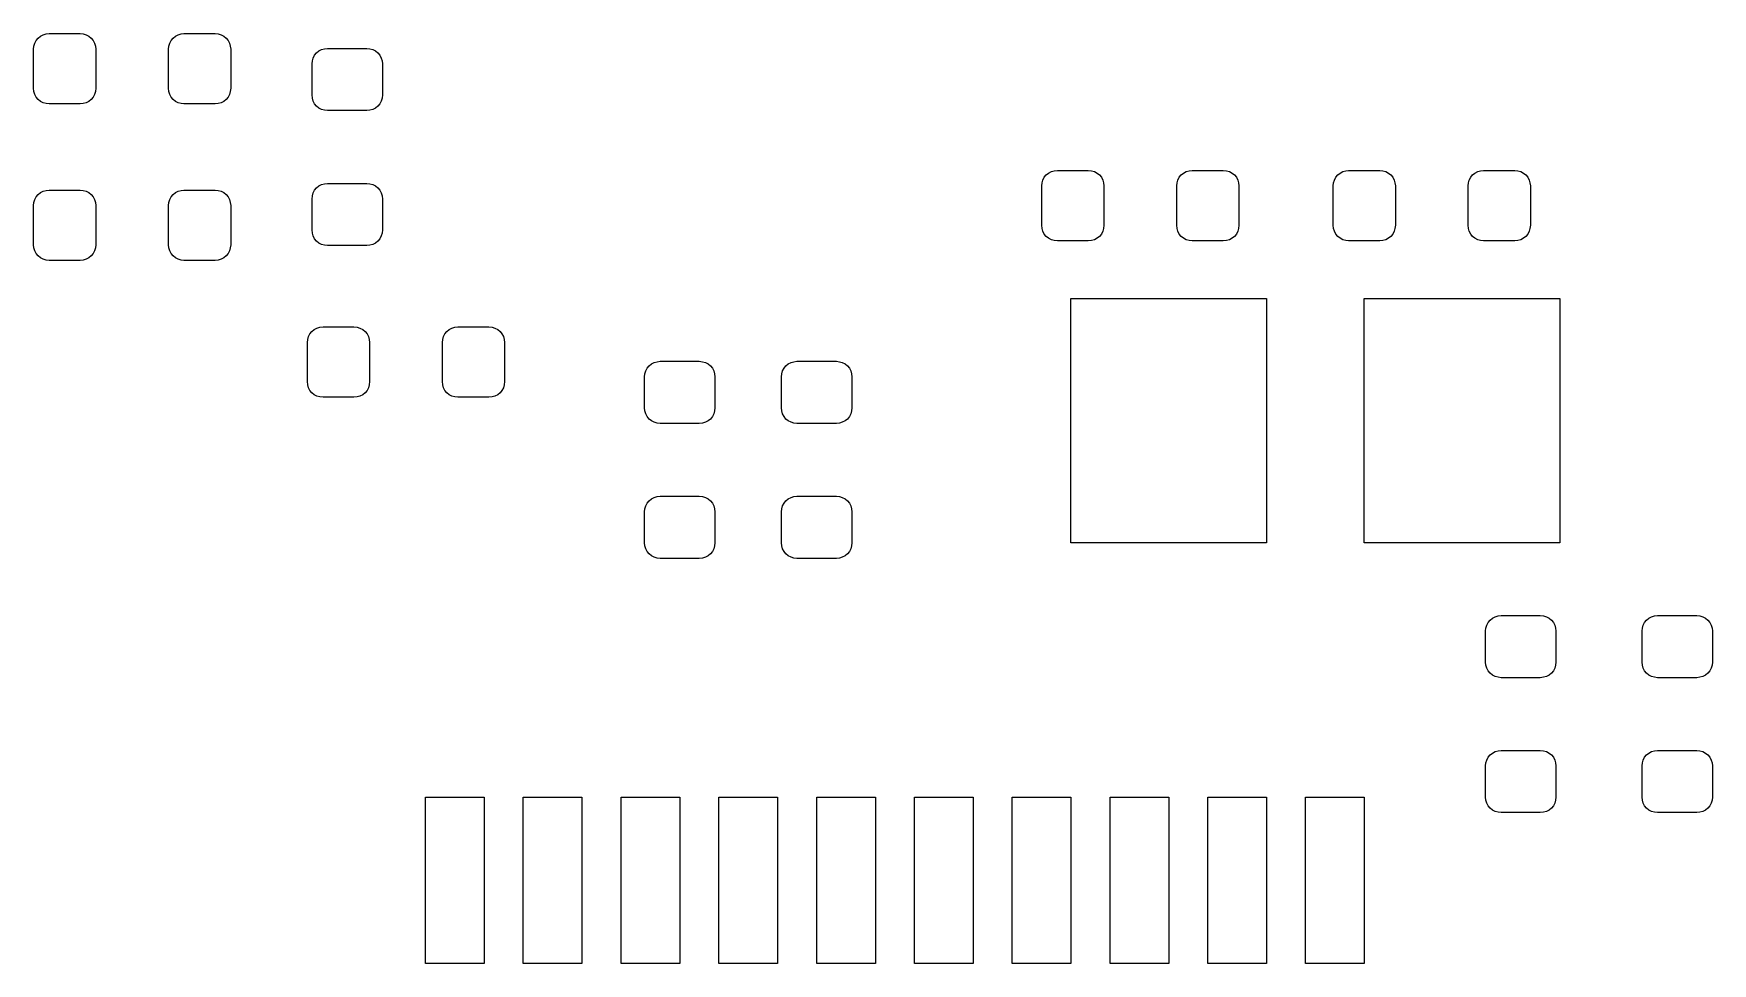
# Model space of a CAD drawing. Extents: x 168.7 to 194.2, y -134.1 to -106.2.
# Drawn here: x 184.1 to 192.68, y -110.97 to -106.22 of the extents above; entities that cross this region are included whole.
import ezdxf

# ---------------------------------------------------------------- set-up
doc = ezdxf.new("R2010")
doc.units = 0
doc.layers.add('BLACK', color=7, linetype='CONTINUOUS')

msp = doc.modelspace()

# ---------------------------------------------------------------- linework, layer by layer
at = {"layer": 'BLACK', "linetype": 'CONTINUOUS'}
for p, q in [((184.098, -106.284), (184.102, -106.269)), ((184.102, -106.269), (184.109, -106.255)), ((184.109, -106.255), (184.119, -106.243)), ((184.119, -106.243), (184.131, -106.233)), ((184.131, -106.233), (184.145, -106.226)), ((184.145, -106.226), (184.16, -106.222)), ((184.16, -106.222), (184.175, -106.22)), ((184.175, -106.22), (184.334, -106.22)), ((184.334, -106.22), (184.35, -106.222)), ((184.35, -106.222), (184.365, -106.226)), ((184.365, -106.226), (184.379, -106.233)), ((184.379, -106.233), (184.391, -106.243)), ((184.391, -106.243), (184.401, -106.255)), ((184.401, -106.255), (184.408, -106.269)), ((184.408, -106.269), (184.412, -106.284)), ((184.788, -106.284), (184.792, -106.269)), ((184.792, -106.269), (184.799, -106.255)), ((184.799, -106.255), (184.809, -106.243)), ((184.809, -106.243), (184.821, -106.233)), ((184.821, -106.233), (184.835, -106.226)), ((184.835, -106.226), (184.85, -106.222)), ((184.85, -106.222), (184.865, -106.22)), ((184.865, -106.22), (185.024, -106.22)), ((185.024, -106.22), (185.04, -106.222)), ((185.04, -106.222), (185.055, -106.226)), ((185.055, -106.226), (185.069, -106.233)), ((185.069, -106.233), (185.081, -106.243)), ((185.081, -106.243), (185.091, -106.255)), ((185.091, -106.255), (185.098, -106.269)), ((185.098, -106.269), (185.102, -106.284)), ((184.096, -106.299), (184.098, -106.284)), ((184.096, -106.5), (184.096, -106.299)), ((184.412, -106.284), (184.414, -106.299)), ((184.414, -106.299), (184.414, -106.5)), ((184.786, -106.299), (184.788, -106.284)), ((184.786, -106.5), (184.786, -106.299)), ((185.102, -106.284), (185.104, -106.299)), ((185.104, -106.299), (185.104, -106.5)), ((185.522, -106.36), (185.526, -106.345)), ((185.526, -106.345), (185.533, -106.331)), ((185.533, -106.331), (185.543, -106.319)), ((185.543, -106.319), (185.555, -106.309)), ((185.555, -106.309), (185.569, -106.302)), ((185.569, -106.302), (185.584, -106.298)), ((185.584, -106.298), (185.599, -106.296)), ((185.599, -106.296), (185.8, -106.296)), ((185.8, -106.296), (185.816, -106.298)), ((185.816, -106.298), (185.831, -106.302)), ((185.831, -106.302), (185.845, -106.309)), ((185.845, -106.309), (185.857, -106.319)), ((185.857, -106.319), (185.867, -106.331)), ((185.867, -106.331), (185.874, -106.345)), ((185.874, -106.345), (185.878, -106.36)), ((185.52, -106.375), (185.522, -106.36)), ((185.52, -106.534), (185.52, -106.375)), ((185.878, -106.36), (185.88, -106.375)), ((185.88, -106.375), (185.88, -106.534)), ((184.098, -106.516), (184.096, -106.5)), ((184.102, -106.531), (184.098, -106.516)), ((184.412, -106.516), (184.408, -106.531)), ((184.414, -106.5), (184.412, -106.516)), ((184.788, -106.516), (184.786, -106.5)), ((184.792, -106.531), (184.788, -106.516)), ((185.102, -106.516), (185.098, -106.531)), ((185.104, -106.5), (185.102, -106.516)), ((184.109, -106.545), (184.102, -106.531)), ((184.119, -106.557), (184.109, -106.545)), ((184.131, -106.567), (184.119, -106.557)), ((184.145, -106.574), (184.131, -106.567)), ((184.16, -106.578), (184.145, -106.574)), ((184.175, -106.58), (184.16, -106.578)), ((184.334, -106.58), (184.175, -106.58)), ((184.35, -106.578), (184.334, -106.58)), ((184.365, -106.574), (184.35, -106.578)), ((184.379, -106.567), (184.365, -106.574)), ((184.391, -106.557), (184.379, -106.567)), ((184.401, -106.545), (184.391, -106.557)), ((184.408, -106.531), (184.401, -106.545)), ((184.799, -106.545), (184.792, -106.531)), ((184.809, -106.557), (184.799, -106.545)), ((184.821, -106.567), (184.809, -106.557)), ((184.835, -106.574), (184.821, -106.567)), ((184.85, -106.578), (184.835, -106.574)), ((184.865, -106.58), (184.85, -106.578)), ((185.024, -106.58), (184.865, -106.58)), ((185.04, -106.578), (185.024, -106.58)), ((185.055, -106.574), (185.04, -106.578)), ((185.069, -106.567), (185.055, -106.574)), ((185.081, -106.557), (185.069, -106.567)), ((185.091, -106.545), (185.081, -106.557)), ((185.098, -106.531), (185.091, -106.545)), ((185.522, -106.55), (185.52, -106.534)), ((185.526, -106.565), (185.522, -106.55)), ((185.533, -106.579), (185.526, -106.565)), ((185.543, -106.591), (185.533, -106.579)), ((185.555, -106.601), (185.543, -106.591)), ((185.569, -106.608), (185.555, -106.601)), ((185.584, -106.612), (185.569, -106.608)), ((185.599, -106.614), (185.584, -106.612)), ((185.816, -106.612), (185.8, -106.614)), ((185.831, -106.608), (185.816, -106.612)), ((185.845, -106.601), (185.831, -106.608)), ((185.857, -106.591), (185.845, -106.601)), ((185.867, -106.579), (185.857, -106.591)), ((185.874, -106.565), (185.867, -106.579)), ((185.878, -106.55), (185.874, -106.565)), ((185.88, -106.534), (185.878, -106.55)), ((185.8, -106.614), (185.599, -106.614)), ((189.257, -106.969), (189.264, -106.955)), ((189.264, -106.955), (189.274, -106.943)), ((189.274, -106.943), (189.286, -106.933)), ((189.286, -106.933), (189.3, -106.926)), ((189.3, -106.926), (189.315, -106.922)), ((189.315, -106.922), (189.331, -106.92)), ((189.331, -106.92), (189.489, -106.92)), ((189.489, -106.92), (189.505, -106.922)), ((189.505, -106.922), (189.52, -106.926)), ((189.52, -106.926), (189.534, -106.933)), ((189.534, -106.933), (189.546, -106.943)), ((189.546, -106.943), (189.556, -106.955)), ((189.556, -106.955), (189.563, -106.969)), ((189.947, -106.969), (189.954, -106.955)), ((189.954, -106.955), (189.964, -106.943)), ((189.964, -106.943), (189.976, -106.933)), ((189.976, -106.933), (189.99, -106.926)), ((189.99, -106.926), (190.005, -106.922)), ((190.005, -106.922), (190.02, -106.92)), ((190.02, -106.92), (190.179, -106.92)), ((190.179, -106.92), (190.195, -106.922)), ((190.195, -106.922), (190.21, -106.926)), ((190.21, -106.926), (190.224, -106.933)), ((190.224, -106.933), (190.236, -106.943)), ((190.236, -106.943), (190.246, -106.955)), ((190.246, -106.955), (190.253, -106.969)), ((190.747, -106.969), (190.754, -106.955)), ((190.754, -106.955), (190.764, -106.943)), ((190.764, -106.943), (190.776, -106.933)), ((190.776, -106.933), (190.79, -106.926)), ((190.79, -106.926), (190.805, -106.922)), ((190.805, -106.922), (190.82, -106.92)), ((190.82, -106.92), (190.98, -106.92)), ((190.98, -106.92), (190.995, -106.922)), ((190.995, -106.922), (191.01, -106.926)), ((191.01, -106.926), (191.024, -106.933)), ((191.024, -106.933), (191.036, -106.943)), ((191.036, -106.943), (191.046, -106.955)), ((191.046, -106.955), (191.053, -106.969)), ((191.437, -106.969), (191.444, -106.955)), ((191.444, -106.955), (191.454, -106.943)), ((191.454, -106.943), (191.466, -106.933)), ((191.466, -106.933), (191.48, -106.926)), ((191.48, -106.926), (191.495, -106.922)), ((191.495, -106.922), (191.51, -106.92)), ((191.51, -106.92), (191.669, -106.92)), ((191.669, -106.92), (191.685, -106.922)), ((191.685, -106.922), (191.7, -106.926)), ((191.7, -106.926), (191.714, -106.933)), ((191.714, -106.933), (191.726, -106.943)), ((191.726, -106.943), (191.736, -106.955)), ((191.736, -106.955), (191.743, -106.969)), ((184.119, -107.043), (184.131, -107.033)), ((184.131, -107.033), (184.145, -107.026)), ((184.145, -107.026), (184.16, -107.022)), ((184.16, -107.022), (184.175, -107.02)), ((184.175, -107.02), (184.334, -107.02)), ((184.334, -107.02), (184.35, -107.022)), ((184.35, -107.022), (184.365, -107.026)), ((184.365, -107.026), (184.379, -107.033)), ((184.379, -107.033), (184.391, -107.043)), ((184.809, -107.043), (184.821, -107.033)), ((184.821, -107.033), (184.835, -107.026)), ((184.835, -107.026), (184.85, -107.022)), ((184.85, -107.022), (184.865, -107.02)), ((184.865, -107.02), (185.024, -107.02)), ((185.024, -107.02), (185.04, -107.022)), ((185.04, -107.022), (185.055, -107.026)), ((185.055, -107.026), (185.069, -107.033)), ((185.069, -107.033), (185.081, -107.043)), ((185.522, -107.05), (185.526, -107.035)), ((185.526, -107.035), (185.533, -107.021)), ((185.533, -107.021), (185.543, -107.009)), ((185.543, -107.009), (185.555, -106.999)), ((185.555, -106.999), (185.569, -106.992)), ((185.569, -106.992), (185.584, -106.988)), ((185.584, -106.988), (185.599, -106.986)), ((185.599, -106.986), (185.8, -106.986)), ((185.8, -106.986), (185.816, -106.988)), ((185.816, -106.988), (185.831, -106.992)), ((185.831, -106.992), (185.845, -106.999)), ((185.845, -106.999), (185.857, -107.009)), ((185.857, -107.009), (185.867, -107.021)), ((185.867, -107.021), (185.874, -107.035)), ((185.874, -107.035), (185.878, -107.05)), ((189.251, -106.999), (189.253, -106.984)), ((189.251, -107.2), (189.251, -106.999)), ((189.253, -106.984), (189.257, -106.969)), ((189.563, -106.969), (189.567, -106.984)), ((189.567, -106.984), (189.569, -106.999)), ((189.569, -106.999), (189.569, -107.2)), ((189.941, -106.999), (189.943, -106.984)), ((189.941, -107.2), (189.941, -106.999)), ((189.943, -106.984), (189.947, -106.969)), ((190.253, -106.969), (190.257, -106.984)), ((190.257, -106.984), (190.259, -106.999)), ((190.259, -106.999), (190.259, -107.2)), ((190.741, -106.999), (190.743, -106.984)), ((190.741, -107.2), (190.741, -106.999)), ((190.743, -106.984), (190.747, -106.969)), ((191.053, -106.969), (191.057, -106.984)), ((191.057, -106.984), (191.059, -106.999)), ((191.059, -106.999), (191.059, -107.2)), ((191.431, -106.999), (191.433, -106.984)), ((191.431, -107.2), (191.431, -106.999)), ((191.433, -106.984), (191.437, -106.969)), ((191.743, -106.969), (191.747, -106.984)), ((191.747, -106.984), (191.749, -106.999)), ((191.749, -106.999), (191.749, -107.2)), ((184.096, -107.099), (184.098, -107.084)), ((184.096, -107.3), (184.096, -107.099)), ((184.098, -107.084), (184.102, -107.069)), ((184.102, -107.069), (184.109, -107.055)), ((184.109, -107.055), (184.119, -107.043)), ((184.391, -107.043), (184.401, -107.055)), ((184.401, -107.055), (184.408, -107.069)), ((184.408, -107.069), (184.412, -107.084)), ((184.412, -107.084), (184.414, -107.099)), ((184.414, -107.099), (184.414, -107.3)), ((184.786, -107.099), (184.788, -107.084)), ((184.786, -107.3), (184.786, -107.099)), ((184.788, -107.084), (184.792, -107.069)), ((184.792, -107.069), (184.799, -107.055)), ((184.799, -107.055), (184.809, -107.043)), ((185.081, -107.043), (185.091, -107.055)), ((185.091, -107.055), (185.098, -107.069)), ((185.098, -107.069), (185.102, -107.084)), ((185.102, -107.084), (185.104, -107.099)), ((185.104, -107.099), (185.104, -107.3)), ((185.52, -107.066), (185.522, -107.05)), ((185.52, -107.224), (185.52, -107.066)), ((185.878, -107.05), (185.88, -107.066)), ((185.88, -107.066), (185.88, -107.224)), ((189.253, -107.216), (189.251, -107.2)), ((189.569, -107.2), (189.567, -107.216)), ((189.943, -107.216), (189.941, -107.2)), ((190.259, -107.2), (190.257, -107.216)), ((190.743, -107.216), (190.741, -107.2)), ((191.059, -107.2), (191.057, -107.216)), ((191.433, -107.216), (191.431, -107.2)), ((191.749, -107.2), (191.747, -107.216)), ((184.098, -107.316), (184.096, -107.3)), ((184.414, -107.3), (184.412, -107.316)), ((184.788, -107.316), (184.786, -107.3)), ((185.104, -107.3), (185.102, -107.316)), ((185.522, -107.24), (185.52, -107.224)), ((185.526, -107.255), (185.522, -107.24)), ((185.533, -107.269), (185.526, -107.255)), ((185.543, -107.281), (185.533, -107.269)), ((185.555, -107.291), (185.543, -107.281)), ((185.569, -107.298), (185.555, -107.291)), ((185.584, -107.302), (185.569, -107.298)), ((185.831, -107.298), (185.816, -107.302)), ((185.845, -107.291), (185.831, -107.298)), ((185.857, -107.281), (185.845, -107.291)), ((185.867, -107.269), (185.857, -107.281)), ((185.874, -107.255), (185.867, -107.269)), ((185.878, -107.24), (185.874, -107.255)), ((185.88, -107.224), (185.878, -107.24)), ((189.257, -107.231), (189.253, -107.216)), ((189.264, -107.245), (189.257, -107.231)), ((189.274, -107.257), (189.264, -107.245)), ((189.286, -107.267), (189.274, -107.257)), ((189.3, -107.274), (189.286, -107.267)), ((189.315, -107.278), (189.3, -107.274)), ((189.331, -107.28), (189.315, -107.278)), ((189.489, -107.28), (189.331, -107.28)), ((189.505, -107.278), (189.489, -107.28)), ((189.52, -107.274), (189.505, -107.278)), ((189.534, -107.267), (189.52, -107.274)), ((189.546, -107.257), (189.534, -107.267)), ((189.556, -107.245), (189.546, -107.257)), ((189.563, -107.231), (189.556, -107.245)), ((189.567, -107.216), (189.563, -107.231)), ((189.947, -107.231), (189.943, -107.216)), ((189.954, -107.245), (189.947, -107.231)), ((189.964, -107.257), (189.954, -107.245)), ((189.976, -107.267), (189.964, -107.257)), ((189.99, -107.274), (189.976, -107.267)), ((190.005, -107.278), (189.99, -107.274)), ((190.02, -107.28), (190.005, -107.278)), ((190.179, -107.28), (190.02, -107.28)), ((190.195, -107.278), (190.179, -107.28)), ((190.21, -107.274), (190.195, -107.278)), ((190.224, -107.267), (190.21, -107.274)), ((190.236, -107.257), (190.224, -107.267)), ((190.246, -107.245), (190.236, -107.257)), ((190.253, -107.231), (190.246, -107.245)), ((190.257, -107.216), (190.253, -107.231)), ((190.747, -107.231), (190.743, -107.216)), ((190.754, -107.245), (190.747, -107.231)), ((190.764, -107.257), (190.754, -107.245)), ((190.776, -107.267), (190.764, -107.257)), ((190.79, -107.274), (190.776, -107.267)), ((190.805, -107.278), (190.79, -107.274)), ((190.82, -107.28), (190.805, -107.278)), ((190.98, -107.28), (190.82, -107.28)), ((190.995, -107.278), (190.98, -107.28)), ((191.01, -107.274), (190.995, -107.278)), ((191.024, -107.267), (191.01, -107.274)), ((191.036, -107.257), (191.024, -107.267)), ((191.046, -107.245), (191.036, -107.257)), ((191.053, -107.231), (191.046, -107.245)), ((191.057, -107.216), (191.053, -107.231)), ((191.437, -107.231), (191.433, -107.216)), ((191.444, -107.245), (191.437, -107.231)), ((191.454, -107.257), (191.444, -107.245)), ((191.466, -107.267), (191.454, -107.257)), ((191.48, -107.274), (191.466, -107.267)), ((191.495, -107.278), (191.48, -107.274)), ((191.51, -107.28), (191.495, -107.278)), ((191.669, -107.28), (191.51, -107.28)), ((191.685, -107.278), (191.669, -107.28)), ((191.7, -107.274), (191.685, -107.278)), ((191.714, -107.267), (191.7, -107.274)), ((191.726, -107.257), (191.714, -107.267)), ((191.736, -107.245), (191.726, -107.257)), ((191.743, -107.231), (191.736, -107.245)), ((191.747, -107.216), (191.743, -107.231)), ((184.102, -107.331), (184.098, -107.316)), ((184.109, -107.345), (184.102, -107.331)), ((184.119, -107.357), (184.109, -107.345)), ((184.131, -107.367), (184.119, -107.357)), ((184.145, -107.374), (184.131, -107.367)), ((184.16, -107.378), (184.145, -107.374)), ((184.175, -107.38), (184.16, -107.378)), ((184.334, -107.38), (184.175, -107.38)), ((184.35, -107.378), (184.334, -107.38)), ((184.365, -107.374), (184.35, -107.378)), ((184.379, -107.367), (184.365, -107.374)), ((184.391, -107.357), (184.379, -107.367)), ((184.401, -107.345), (184.391, -107.357)), ((184.408, -107.331), (184.401, -107.345)), ((184.412, -107.316), (184.408, -107.331)), ((184.792, -107.331), (184.788, -107.316)), ((184.799, -107.345), (184.792, -107.331)), ((184.809, -107.357), (184.799, -107.345)), ((184.821, -107.367), (184.809, -107.357)), ((184.835, -107.374), (184.821, -107.367)), ((184.85, -107.378), (184.835, -107.374)), ((184.865, -107.38), (184.85, -107.378)), ((185.024, -107.38), (184.865, -107.38)), ((185.04, -107.378), (185.024, -107.38)), ((185.055, -107.374), (185.04, -107.378)), ((185.069, -107.367), (185.055, -107.374)), ((185.081, -107.357), (185.069, -107.367)), ((185.091, -107.345), (185.081, -107.357)), ((185.098, -107.331), (185.091, -107.345)), ((185.102, -107.316), (185.098, -107.331)), ((185.599, -107.304), (185.584, -107.302)), ((185.8, -107.304), (185.599, -107.304)), ((185.816, -107.302), (185.8, -107.304)), ((189.4, -108.825), (189.4, -107.575)), ((189.4, -107.575), (190.4, -107.575)), ((190.4, -107.575), (190.4, -108.825)), ((190.9, -108.825), (190.9, -107.575)), ((190.9, -107.575), (191.9, -107.575)), ((191.9, -107.575), (191.9, -108.825)), ((185.531, -107.733), (185.545, -107.726)), ((185.545, -107.726), (185.56, -107.722)), ((185.56, -107.722), (185.576, -107.72)), ((185.576, -107.72), (185.734, -107.72)), ((185.734, -107.72), (185.75, -107.722)), ((185.75, -107.722), (185.765, -107.726)), ((185.765, -107.726), (185.779, -107.733)), ((186.221, -107.733), (186.235, -107.726)), ((186.235, -107.726), (186.25, -107.722)), ((186.25, -107.722), (186.266, -107.72)), ((186.266, -107.72), (186.424, -107.72)), ((186.424, -107.72), (186.44, -107.722)), ((186.44, -107.722), (186.455, -107.726)), ((186.455, -107.726), (186.469, -107.733)), ((185.496, -107.799), (185.498, -107.784)), ((185.496, -108), (185.496, -107.799)), ((185.498, -107.784), (185.502, -107.769)), ((185.502, -107.769), (185.509, -107.755)), ((185.509, -107.755), (185.519, -107.743)), ((185.519, -107.743), (185.531, -107.733)), ((185.779, -107.733), (185.791, -107.743)), ((185.791, -107.743), (185.801, -107.755)), ((185.801, -107.755), (185.808, -107.769)), ((185.808, -107.769), (185.812, -107.784)), ((185.812, -107.784), (185.814, -107.799)), ((185.814, -107.799), (185.814, -108)), ((186.186, -107.799), (186.188, -107.784)), ((186.186, -108), (186.186, -107.799)), ((186.188, -107.784), (186.192, -107.769)), ((186.192, -107.769), (186.199, -107.755)), ((186.199, -107.755), (186.209, -107.743)), ((186.209, -107.743), (186.221, -107.733)), ((186.469, -107.733), (186.481, -107.743)), ((186.481, -107.743), (186.491, -107.755)), ((186.491, -107.755), (186.498, -107.769)), ((186.498, -107.769), (186.502, -107.784)), ((186.502, -107.784), (186.504, -107.799)), ((186.504, -107.799), (186.504, -108)), ((187.269, -107.902), (187.284, -107.898)), ((187.284, -107.898), (187.299, -107.896)), ((187.299, -107.896), (187.5, -107.896)), ((187.5, -107.896), (187.516, -107.898)), ((187.516, -107.898), (187.531, -107.902)), ((187.969, -107.902), (187.984, -107.898)), ((187.984, -107.898), (187.999, -107.896)), ((187.999, -107.896), (188.201, -107.896)), ((188.201, -107.896), (188.216, -107.898)), ((188.216, -107.898), (188.231, -107.902)), ((187.22, -107.975), (187.222, -107.96)), ((187.22, -108.134), (187.22, -107.975)), ((187.222, -107.96), (187.226, -107.945)), ((187.226, -107.945), (187.233, -107.931)), ((187.233, -107.931), (187.243, -107.919)), ((187.243, -107.919), (187.255, -107.909)), ((187.255, -107.909), (187.269, -107.902)), ((187.531, -107.902), (187.545, -107.909)), ((187.545, -107.909), (187.557, -107.919)), ((187.557, -107.919), (187.567, -107.931)), ((187.567, -107.931), (187.574, -107.945)), ((187.574, -107.945), (187.578, -107.96)), ((187.578, -107.96), (187.58, -107.975)), ((187.58, -107.975), (187.58, -108.134)), ((187.92, -107.975), (187.922, -107.96)), ((187.92, -108.134), (187.92, -107.975)), ((187.922, -107.96), (187.926, -107.945)), ((187.926, -107.945), (187.933, -107.931)), ((187.933, -107.931), (187.943, -107.919)), ((187.943, -107.919), (187.955, -107.909)), ((187.955, -107.909), (187.969, -107.902)), ((188.231, -107.902), (188.245, -107.909)), ((188.245, -107.909), (188.257, -107.919)), ((188.257, -107.919), (188.267, -107.931)), ((188.267, -107.931), (188.274, -107.945)), ((188.274, -107.945), (188.278, -107.96)), ((188.278, -107.96), (188.28, -107.975)), ((188.28, -107.975), (188.28, -108.134)), ((185.498, -108.016), (185.496, -108)), ((185.502, -108.031), (185.498, -108.016)), ((185.509, -108.045), (185.502, -108.031)), ((185.519, -108.057), (185.509, -108.045)), ((185.531, -108.067), (185.519, -108.057)), ((185.545, -108.074), (185.531, -108.067)), ((185.779, -108.067), (185.765, -108.074)), ((185.791, -108.057), (185.779, -108.067)), ((185.801, -108.045), (185.791, -108.057)), ((185.808, -108.031), (185.801, -108.045)), ((185.812, -108.016), (185.808, -108.031)), ((185.814, -108), (185.812, -108.016)), ((186.188, -108.016), (186.186, -108)), ((186.192, -108.031), (186.188, -108.016)), ((186.199, -108.045), (186.192, -108.031)), ((186.209, -108.057), (186.199, -108.045)), ((186.221, -108.067), (186.209, -108.057)), ((186.235, -108.074), (186.221, -108.067)), ((186.469, -108.067), (186.455, -108.074)), ((186.481, -108.057), (186.469, -108.067)), ((186.491, -108.045), (186.481, -108.057)), ((186.498, -108.031), (186.491, -108.045)), ((186.502, -108.016), (186.498, -108.031)), ((186.504, -108), (186.502, -108.016)), ((185.56, -108.078), (185.545, -108.074)), ((185.576, -108.08), (185.56, -108.078)), ((185.734, -108.08), (185.576, -108.08)), ((185.75, -108.078), (185.734, -108.08)), ((185.765, -108.074), (185.75, -108.078)), ((186.25, -108.078), (186.235, -108.074)), ((186.266, -108.08), (186.25, -108.078)), ((186.424, -108.08), (186.266, -108.08)), ((186.44, -108.078), (186.424, -108.08)), ((186.455, -108.074), (186.44, -108.078)), ((187.222, -108.15), (187.22, -108.134)), ((187.226, -108.165), (187.222, -108.15)), ((187.578, -108.15), (187.574, -108.165)), ((187.58, -108.134), (187.578, -108.15)), ((187.922, -108.15), (187.92, -108.134)), ((187.926, -108.165), (187.922, -108.15)), ((188.278, -108.15), (188.274, -108.165)), ((188.28, -108.134), (188.278, -108.15)), ((187.233, -108.179), (187.226, -108.165)), ((187.243, -108.191), (187.233, -108.179)), ((187.255, -108.201), (187.243, -108.191)), ((187.269, -108.208), (187.255, -108.201)), ((187.284, -108.212), (187.269, -108.208)), ((187.299, -108.214), (187.284, -108.212)), ((187.5, -108.214), (187.299, -108.214)), ((187.516, -108.212), (187.5, -108.214)), ((187.531, -108.208), (187.516, -108.212)), ((187.545, -108.201), (187.531, -108.208)), ((187.557, -108.191), (187.545, -108.201)), ((187.567, -108.179), (187.557, -108.191)), ((187.574, -108.165), (187.567, -108.179)), ((187.933, -108.179), (187.926, -108.165)), ((187.943, -108.191), (187.933, -108.179)), ((187.955, -108.201), (187.943, -108.191)), ((187.969, -108.208), (187.955, -108.201)), ((187.984, -108.212), (187.969, -108.208)), ((187.999, -108.214), (187.984, -108.212)), ((188.201, -108.214), (187.999, -108.214)), ((188.216, -108.212), (188.201, -108.214)), ((188.231, -108.208), (188.216, -108.212)), ((188.245, -108.201), (188.231, -108.208)), ((188.257, -108.191), (188.245, -108.201)), ((188.267, -108.179), (188.257, -108.191)), ((188.274, -108.165), (188.267, -108.179)), ((187.284, -108.588), (187.299, -108.586)), ((187.299, -108.586), (187.5, -108.586)), ((187.5, -108.586), (187.516, -108.588)), ((187.984, -108.588), (187.999, -108.586)), ((187.999, -108.586), (188.201, -108.586)), ((188.201, -108.586), (188.216, -108.588)), ((187.22, -108.665), (187.222, -108.65)), ((187.22, -108.825), (187.22, -108.665)), ((187.222, -108.65), (187.226, -108.635)), ((187.226, -108.635), (187.233, -108.621)), ((187.233, -108.621), (187.243, -108.609)), ((187.243, -108.609), (187.255, -108.599)), ((187.255, -108.599), (187.269, -108.592)), ((187.269, -108.592), (187.284, -108.588)), ((187.516, -108.588), (187.531, -108.592)), ((187.531, -108.592), (187.545, -108.599)), ((187.545, -108.599), (187.557, -108.609)), ((187.557, -108.609), (187.567, -108.621)), ((187.567, -108.621), (187.574, -108.635)), ((187.574, -108.635), (187.578, -108.65)), ((187.578, -108.65), (187.58, -108.665)), ((187.58, -108.665), (187.58, -108.825)), ((187.92, -108.665), (187.922, -108.65)), ((187.92, -108.825), (187.92, -108.665)), ((187.922, -108.65), (187.926, -108.635)), ((187.926, -108.635), (187.933, -108.621)), ((187.933, -108.621), (187.943, -108.609)), ((187.943, -108.609), (187.955, -108.599)), ((187.955, -108.599), (187.969, -108.592)), ((187.969, -108.592), (187.984, -108.588)), ((188.216, -108.588), (188.231, -108.592)), ((188.231, -108.592), (188.245, -108.599)), ((188.245, -108.599), (188.257, -108.609)), ((188.257, -108.609), (188.267, -108.621)), ((188.267, -108.621), (188.274, -108.635)), ((188.274, -108.635), (188.278, -108.65)), ((188.278, -108.65), (188.28, -108.665)), ((188.28, -108.665), (188.28, -108.825)), ((187.222, -108.84), (187.22, -108.825)), ((187.226, -108.855), (187.222, -108.84)), ((187.578, -108.84), (187.574, -108.855)), ((187.58, -108.825), (187.578, -108.84)), ((187.922, -108.84), (187.92, -108.825)), ((187.926, -108.855), (187.922, -108.84)), ((188.278, -108.84), (188.274, -108.855)), ((188.28, -108.825), (188.278, -108.84)), ((190.4, -108.825), (189.4, -108.825)), ((191.9, -108.825), (190.9, -108.825)), ((187.233, -108.869), (187.226, -108.855)), ((187.243, -108.881), (187.233, -108.869)), ((187.255, -108.891), (187.243, -108.881)), ((187.269, -108.898), (187.255, -108.891)), ((187.284, -108.902), (187.269, -108.898)), ((187.299, -108.904), (187.284, -108.902)), ((187.5, -108.904), (187.299, -108.904)), ((187.516, -108.902), (187.5, -108.904)), ((187.531, -108.898), (187.516, -108.902)), ((187.545, -108.891), (187.531, -108.898)), ((187.557, -108.881), (187.545, -108.891)), ((187.567, -108.869), (187.557, -108.881)), ((187.574, -108.855), (187.567, -108.869)), ((187.933, -108.869), (187.926, -108.855)), ((187.943, -108.881), (187.933, -108.869)), ((187.955, -108.891), (187.943, -108.881)), ((187.969, -108.898), (187.955, -108.891)), ((187.984, -108.902), (187.969, -108.898)), ((187.999, -108.904), (187.984, -108.902)), ((188.201, -108.904), (187.999, -108.904)), ((188.216, -108.902), (188.201, -108.904)), ((188.231, -108.898), (188.216, -108.902)), ((188.245, -108.891), (188.231, -108.898)), ((188.257, -108.881), (188.245, -108.891)), ((188.267, -108.869), (188.257, -108.881)), ((188.274, -108.855), (188.267, -108.869)), ((191.52, -109.275), (191.522, -109.26)), ((191.522, -109.26), (191.526, -109.245)), ((191.526, -109.245), (191.533, -109.231)), ((191.533, -109.231), (191.543, -109.219)), ((191.543, -109.219), (191.555, -109.209)), ((191.555, -109.209), (191.569, -109.202)), ((191.569, -109.202), (191.584, -109.198)), ((191.584, -109.198), (191.599, -109.196)), ((191.599, -109.196), (191.8, -109.196)), ((191.8, -109.196), (191.816, -109.198)), ((191.816, -109.198), (191.831, -109.202)), ((191.831, -109.202), (191.845, -109.209)), ((191.845, -109.209), (191.857, -109.219)), ((191.857, -109.219), (191.867, -109.231)), ((191.867, -109.231), (191.874, -109.245)), ((191.874, -109.245), (191.878, -109.26)), ((191.878, -109.26), (191.88, -109.275)), ((192.32, -109.275), (192.322, -109.26)), ((192.322, -109.26), (192.326, -109.245)), ((192.326, -109.245), (192.333, -109.231)), ((192.333, -109.231), (192.343, -109.219)), ((192.343, -109.219), (192.355, -109.209)), ((192.355, -109.209), (192.369, -109.202)), ((192.369, -109.202), (192.384, -109.198)), ((192.384, -109.198), (192.399, -109.196)), ((192.399, -109.196), (192.6, -109.196)), ((192.6, -109.196), (192.616, -109.198)), ((192.616, -109.198), (192.631, -109.202)), ((192.631, -109.202), (192.645, -109.209)), ((192.645, -109.209), (192.657, -109.219)), ((192.657, -109.219), (192.667, -109.231)), ((192.667, -109.231), (192.674, -109.245)), ((192.674, -109.245), (192.678, -109.26)), ((192.678, -109.26), (192.68, -109.275)), ((191.52, -109.434), (191.52, -109.275)), ((191.88, -109.275), (191.88, -109.434)), ((192.32, -109.434), (192.32, -109.275)), ((192.68, -109.275), (192.68, -109.434)), ((191.522, -109.45), (191.52, -109.434)), ((191.88, -109.434), (191.878, -109.45)), ((192.322, -109.45), (192.32, -109.434)), ((192.68, -109.434), (192.678, -109.45)), ((191.526, -109.465), (191.522, -109.45)), ((191.533, -109.479), (191.526, -109.465)), ((191.543, -109.491), (191.533, -109.479)), ((191.555, -109.501), (191.543, -109.491)), ((191.569, -109.508), (191.555, -109.501)), ((191.584, -109.512), (191.569, -109.508)), ((191.599, -109.514), (191.584, -109.512)), ((191.8, -109.514), (191.599, -109.514)), ((191.816, -109.512), (191.8, -109.514)), ((191.831, -109.508), (191.816, -109.512)), ((191.845, -109.501), (191.831, -109.508)), ((191.857, -109.491), (191.845, -109.501)), ((191.867, -109.479), (191.857, -109.491)), ((191.874, -109.465), (191.867, -109.479)), ((191.878, -109.45), (191.874, -109.465)), ((192.326, -109.465), (192.322, -109.45)), ((192.333, -109.479), (192.326, -109.465)), ((192.343, -109.491), (192.333, -109.479)), ((192.355, -109.501), (192.343, -109.491)), ((192.369, -109.508), (192.355, -109.501)), ((192.384, -109.512), (192.369, -109.508)), ((192.399, -109.514), (192.384, -109.512)), ((192.6, -109.514), (192.399, -109.514)), ((192.616, -109.512), (192.6, -109.514)), ((192.631, -109.508), (192.616, -109.512)), ((192.645, -109.501), (192.631, -109.508)), ((192.657, -109.491), (192.645, -109.501)), ((192.667, -109.479), (192.657, -109.491)), ((192.674, -109.465), (192.667, -109.479)), ((192.678, -109.45), (192.674, -109.465)), ((191.52, -109.965), (191.522, -109.95)), ((191.522, -109.95), (191.526, -109.935)), ((191.526, -109.935), (191.533, -109.921)), ((191.533, -109.921), (191.543, -109.909)), ((191.543, -109.909), (191.555, -109.899)), ((191.555, -109.899), (191.569, -109.892)), ((191.569, -109.892), (191.584, -109.888)), ((191.584, -109.888), (191.599, -109.886)), ((191.599, -109.886), (191.8, -109.886)), ((191.8, -109.886), (191.816, -109.888)), ((191.816, -109.888), (191.831, -109.892)), ((191.831, -109.892), (191.845, -109.899)), ((191.845, -109.899), (191.857, -109.909)), ((191.857, -109.909), (191.867, -109.921)), ((191.867, -109.921), (191.874, -109.935)), ((191.874, -109.935), (191.878, -109.95)), ((191.878, -109.95), (191.88, -109.965)), ((192.32, -109.965), (192.322, -109.95)), ((192.322, -109.95), (192.326, -109.935)), ((192.326, -109.935), (192.333, -109.921)), ((192.333, -109.921), (192.343, -109.909)), ((192.343, -109.909), (192.355, -109.899)), ((192.355, -109.899), (192.369, -109.892)), ((192.369, -109.892), (192.384, -109.888)), ((192.384, -109.888), (192.399, -109.886)), ((192.399, -109.886), (192.6, -109.886)), ((192.6, -109.886), (192.616, -109.888)), ((192.616, -109.888), (192.631, -109.892)), ((192.631, -109.892), (192.645, -109.899)), ((192.645, -109.899), (192.657, -109.909)), ((192.657, -109.909), (192.667, -109.921)), ((192.667, -109.921), (192.674, -109.935)), ((192.674, -109.935), (192.678, -109.95)), ((192.678, -109.95), (192.68, -109.965)), ((191.52, -110.124), (191.52, -109.965)), ((191.88, -109.965), (191.88, -110.124)), ((192.32, -110.124), (192.32, -109.965)), ((192.68, -109.965), (192.68, -110.124)), ((186.1, -110.975), (186.1, -110.125)), ((186.1, -110.125), (186.4, -110.125)), ((186.4, -110.125), (186.4, -110.975)), ((186.6, -110.975), (186.6, -110.125)), ((186.6, -110.125), (186.9, -110.125)), ((186.9, -110.125), (186.9, -110.975)), ((187.1, -110.975), (187.1, -110.125)), ((187.1, -110.125), (187.4, -110.125)), ((187.4, -110.125), (187.4, -110.975)), ((187.6, -110.975), (187.6, -110.125)), ((187.6, -110.125), (187.9, -110.125)), ((187.9, -110.125), (187.9, -110.975)), ((188.1, -110.975), (188.1, -110.125)), ((188.1, -110.125), (188.4, -110.125)), ((188.4, -110.125), (188.4, -110.975)), ((188.6, -110.975), (188.6, -110.125)), ((188.6, -110.125), (188.9, -110.125)), ((188.9, -110.125), (188.9, -110.975)), ((189.1, -110.975), (189.1, -110.125)), ((189.1, -110.125), (189.4, -110.125)), ((189.4, -110.125), (189.4, -110.975)), ((189.6, -110.975), (189.6, -110.125)), ((189.6, -110.125), (189.9, -110.125)), ((189.9, -110.125), (189.9, -110.975)), ((190.1, -110.975), (190.1, -110.125)), ((190.1, -110.125), (190.4, -110.125)), ((190.4, -110.125), (190.4, -110.975)), ((190.6, -110.975), (190.6, -110.125)), ((190.6, -110.125), (190.9, -110.125)), ((190.9, -110.125), (190.9, -110.975)), ((191.522, -110.14), (191.52, -110.124)), ((191.88, -110.124), (191.878, -110.14)), ((192.322, -110.14), (192.32, -110.124)), ((192.68, -110.124), (192.678, -110.14)), ((191.526, -110.155), (191.522, -110.14)), ((191.533, -110.169), (191.526, -110.155)), ((191.543, -110.181), (191.533, -110.169)), ((191.555, -110.191), (191.543, -110.181)), ((191.569, -110.198), (191.555, -110.191)), ((191.584, -110.202), (191.569, -110.198)), ((191.599, -110.204), (191.584, -110.202)), ((191.8, -110.204), (191.599, -110.204)), ((191.816, -110.202), (191.8, -110.204)), ((191.831, -110.198), (191.816, -110.202)), ((191.845, -110.191), (191.831, -110.198)), ((191.857, -110.181), (191.845, -110.191)), ((191.867, -110.169), (191.857, -110.181)), ((191.874, -110.155), (191.867, -110.169)), ((191.878, -110.14), (191.874, -110.155)), ((192.326, -110.155), (192.322, -110.14)), ((192.333, -110.169), (192.326, -110.155)), ((192.343, -110.181), (192.333, -110.169)), ((192.355, -110.191), (192.343, -110.181)), ((192.369, -110.198), (192.355, -110.191)), ((192.384, -110.202), (192.369, -110.198)), ((192.399, -110.204), (192.384, -110.202)), ((192.6, -110.204), (192.399, -110.204)), ((192.616, -110.202), (192.6, -110.204)), ((192.631, -110.198), (192.616, -110.202)), ((192.645, -110.191), (192.631, -110.198)), ((192.657, -110.181), (192.645, -110.191)), ((192.667, -110.169), (192.657, -110.181)), ((192.674, -110.155), (192.667, -110.169)), ((192.678, -110.14), (192.674, -110.155)), ((186.4, -110.975), (186.1, -110.975)), ((186.9, -110.975), (186.6, -110.975)), ((187.4, -110.975), (187.1, -110.975)), ((187.9, -110.975), (187.6, -110.975)), ((188.4, -110.975), (188.1, -110.975)), ((188.9, -110.975), (188.6, -110.975)), ((189.4, -110.975), (189.1, -110.975)), ((189.9, -110.975), (189.6, -110.975)), ((190.4, -110.975), (190.1, -110.975)), ((190.9, -110.975), (190.6, -110.975))]:
    msp.add_line(p, q, dxfattribs=at)

doc.saveas('drawing.dxf')
